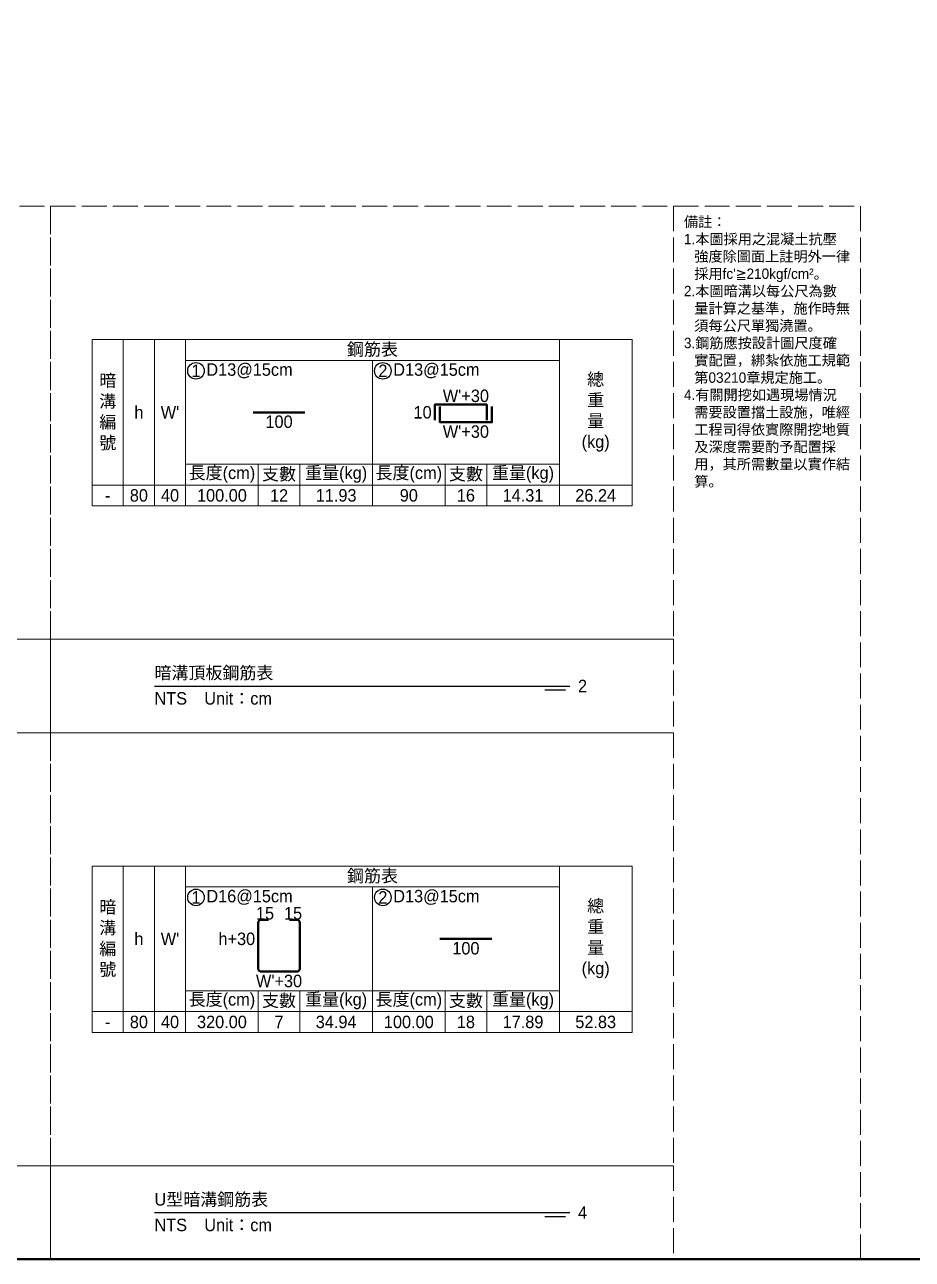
# Model space of a CAD drawing. Extents: x -3420 to 2030, y -3892 to 566.
# Drawn here: x -1282 to -855, y -3892 to -3298 of the extents above; entities that cross this region are included whole.
import ezdxf

# ---------------------------------------------------------------- set-up
doc = ezdxf.new("R2010")
doc.units = 0
doc.header["$MEASUREMENT"] = 0
doc.linetypes.add('ACAD_ISO02W100', pattern=[15, 12, -3])
for name, color, linetype, lineweight in [('一、1.基本-圖框', 7, 'Continuous', 20), ('一、3.基本-變更', 1, 'Continuous', 50), ('二、5.繪圖-鋼筋', 60, 'Continuous', 50)]:
    doc.layers.add(name, color=color, linetype=linetype, lineweight=lineweight)
doc.layers.add('一、4.基本-隱藏', color=9, linetype='ACAD_ISO02W100', lineweight=20, plot=False)
doc.layers.add('三、1.文字-說明文字', color=2, linetype='Continuous')
doc.layers.add('三、3.文字-註解文字', color=2, linetype='Continuous')
doc.styles.add('次圖名(詳圖)', font='MS PGothic.ttf', dxfattribs={"height": 6})
doc.styles.add('註解文字(詳圖)', font='MS PGothic.ttf', dxfattribs={"height": 5})

msp = doc.modelspace()

# ---------------------------------------------------------------- linework, layer by layer
at = {"layer": '一、1.基本-圖框'}
for points in [[(-1250, -3519.25), (-1235, -3519.25), (-1235, -3449.25), (-1250, -3449.25)], [(-1235, -3519.25), (-1220, -3519.25), (-1220, -3449.25), (-1235, -3449.25)], [(-1220, -3519.25), (-1205, -3519.25), (-1205, -3449.25), (-1220, -3449.25)], [(-1205, -3459.25), (-1025, -3459.25), (-1025, -3449.25), (-1205, -3449.25)], [(-990, -3519.25), (-1025, -3519.25), (-1025, -3449.25), (-990, -3449.25)], [(-1205, -3459.25), (-1115, -3459.25), (-1115, -3509.25), (-1205, -3509.25)], [(-1115, -3459.25), (-1025, -3459.25), (-1025, -3509.25), (-1115, -3509.25)], [(-1205, -3509.25), (-1170, -3509.25), (-1170, -3519.25), (-1205, -3519.25)], [(-1170, -3509.25), (-1150, -3509.25), (-1150, -3519.25), (-1170, -3519.25)], [(-1150, -3509.25), (-1115, -3509.25), (-1115, -3519.25), (-1150, -3519.25)], [(-1115, -3509.25), (-1080, -3509.25), (-1080, -3519.25), (-1115, -3519.25)], [(-1080, -3509.25), (-1060, -3509.25), (-1060, -3519.25), (-1080, -3519.25)], [(-1060, -3509.25), (-1025, -3509.25), (-1025, -3519.25), (-1060, -3519.25)], [(-1250, -3519.25), (-1235, -3519.25), (-1235, -3529.25), (-1250, -3529.25)], [(-1235, -3519.25), (-1220, -3519.25), (-1220, -3529.25), (-1235, -3529.25)], [(-1220, -3519.25), (-1205, -3519.25), (-1205, -3529.25), (-1220, -3529.25)], [(-1205, -3519.25), (-1170, -3519.25), (-1170, -3529.25), (-1205, -3529.25)], [(-1170, -3519.25), (-1150, -3519.25), (-1150, -3529.25), (-1170, -3529.25)], [(-1150, -3519.25), (-1115, -3519.25), (-1115, -3529.25), (-1150, -3529.25)], [(-1115, -3519.25), (-1080, -3519.25), (-1080, -3529.25), (-1115, -3529.25)], [(-1080, -3519.25), (-1060, -3519.25), (-1060, -3529.25), (-1080, -3529.25)], [(-1060, -3519.25), (-1025, -3519.25), (-1025, -3529.25), (-1060, -3529.25)], [(-1025, -3519.25), (-990, -3519.25), (-990, -3529.25), (-1025, -3529.25)], [(-1250, -3772.75), (-1235, -3772.75), (-1235, -3702.75), (-1250, -3702.75)], [(-1235, -3772.75), (-1220, -3772.75), (-1220, -3702.75), (-1235, -3702.75)], [(-1220, -3772.75), (-1205, -3772.75), (-1205, -3702.75), (-1220, -3702.75)], [(-1205, -3712.75), (-1025, -3712.75), (-1025, -3702.75), (-1205, -3702.75)], [(-990, -3772.75), (-1025, -3772.75), (-1025, -3702.75), (-990, -3702.75)], [(-1205, -3712.75), (-1115, -3712.75), (-1115, -3762.75), (-1205, -3762.75)], [(-1115, -3712.75), (-1025, -3712.75), (-1025, -3762.75), (-1115, -3762.75)], [(-1205, -3762.75), (-1170, -3762.75), (-1170, -3772.75), (-1205, -3772.75)], [(-1170, -3762.75), (-1150, -3762.75), (-1150, -3772.75), (-1170, -3772.75)], [(-1150, -3762.75), (-1115, -3762.75), (-1115, -3772.75), (-1150, -3772.75)], [(-1115, -3762.75), (-1080, -3762.75), (-1080, -3772.75), (-1115, -3772.75)], [(-1080, -3762.75), (-1060, -3762.75), (-1060, -3772.75), (-1080, -3772.75)], [(-1060, -3762.75), (-1025, -3762.75), (-1025, -3772.75), (-1060, -3772.75)], [(-1250, -3772.75), (-1235, -3772.75), (-1235, -3782.75), (-1250, -3782.75)], [(-1235, -3772.75), (-1220, -3772.75), (-1220, -3782.75), (-1235, -3782.75)], [(-1220, -3772.75), (-1205, -3772.75), (-1205, -3782.75), (-1220, -3782.75)], [(-1205, -3772.75), (-1170, -3772.75), (-1170, -3782.75), (-1205, -3782.75)], [(-1170, -3772.75), (-1150, -3772.75), (-1150, -3782.75), (-1170, -3782.75)], [(-1150, -3772.75), (-1115, -3772.75), (-1115, -3782.75), (-1150, -3782.75)], [(-1115, -3772.75), (-1080, -3772.75), (-1080, -3782.75), (-1115, -3782.75)], [(-1080, -3772.75), (-1060, -3772.75), (-1060, -3782.75), (-1080, -3782.75)], [(-1060, -3772.75), (-1025, -3772.75), (-1025, -3782.75), (-1060, -3782.75)], [(-1025, -3772.75), (-990, -3772.75), (-990, -3782.75), (-1025, -3782.75)]]:
    msp.add_lwpolyline(points, close=True, dxfattribs=at)
at = {"layer": '一、3.基本-變更'}
msp.add_lwpolyline([(-3420, -2778), (0, -2778), (0, -3892), (-3420, -3892)], close=True, dxfattribs=at)
at = {"layer": '一、4.基本-隱藏'}
for points in [[(-1660, -3385), (-880, -3385), (-880, -3892), (-1660, -3892)], [(-1660, -3385), (-1270, -3385), (-1270, -3593.5), (-1660, -3593.5)], [(-1270, -3385), (-970, -3385), (-970, -3593.5), (-1270, -3593.5)], [(-1660, -3593.5), (-1270, -3593.5), (-1270, -3638.5), (-1660, -3638.5)], [(-1270, -3593.5), (-970, -3593.5), (-970, -3638.5), (-1270, -3638.5)], [(-1660, -3638.5), (-1270, -3638.5), (-1270, -3847), (-1660, -3847)], [(-1270, -3638.5), (-970, -3638.5), (-970, -3847), (-1270, -3847)], [(-1660, -3847), (-1270, -3847), (-1270, -3892), (-1660, -3892)], [(-1270, -3847), (-970, -3847), (-970, -3892), (-1270, -3892)]]:
    msp.add_lwpolyline(points, close=True, dxfattribs=at)
msp.add_lwpolyline([(-1660, -3892), (-880, -3892)], dxfattribs=at)
at = {"layer": '三、3.文字-註解文字'}
for points in [[(-1220, -3616), (-1020, -3616)], [(-1022, -3618), (-1032, -3618)], [(-1220, -3869.5), (-1020, -3869.5)], [(-1022, -3871.5), (-1032, -3871.5)]]:
    msp.add_lwpolyline(points, dxfattribs=at)
for centre in [(-1200, -3464.25), (-1110, -3464.25), (-1200, -3717.75), (-1110, -3717.75)]:
    msp.add_circle(centre, 4, dxfattribs=at)
at = {"layer": '二、5.繪圖-鋼筋'}
for points in [[(-1085, -3488), (-1085, -3480.5), (-1060, -3480.5), (-1060, -3488)], [(-1082.5, -3481.5), (-1082.5, -3489), (-1057.5, -3489), (-1057.5, -3481.5)], [(-1172.5, -3484.25), (-1147.5, -3484.25)], [(-1082.5, -3737.75), (-1057.5, -3737.75)]]:
    msp.add_lwpolyline(points, dxfattribs=at)
msp.add_lwpolyline([(-1165, -3728.5), (-1168.5, -3728.5, 0.4142136), (-1170, -3730), (-1170, -3752, 0.4142136), (-1168.5, -3753.5), (-1151.5, -3753.5, 0.4142136), (-1150, -3752), (-1150, -3730, 0.4142136), (-1151.5, -3728.5), (-1155, -3728.5)], format="xyb", dxfattribs=at)

# ---------------------------------------------------------------- texts
at = {"layer": '一、1.基本-圖框', "char_height": 6, "attachment_point": 5, "style": '註解文字(詳圖)'}
for s, width, insert in [('{\\fMS PGothic|b0|i0|c128|p34;鋼筋表}', 94.24964, (-1115, -3454.25)), ('暗{\\fMS PGothic|b0|i0|c128|p34;溝編號}', 12.98354, (-1242.5, -3484.25)), ('{\\fMS PGothic|b0|i0|c128|p34;總重量(kg)}', 6, (-1007.5, -3484.25)), ('{\\fMS PGothic|b0|i0|c128|p34;h}', 12.98354, (-1227.5, -3484.25)), ("W'", 22.32258, (-1212.5, -3484.25)), ('{\\fMS PGothic|b0|i0|c128|p34;長度(cm)}', 35.02324, (-1187.5, -3514.25)), ('{\\fMS PGothic|b0|i0|c128|p34;支數}', 19.27354, (-1160, -3514.25)), ('{\\fMS PGothic|b0|i0|c128|p34;重量(kg)}', 30.27214, (-1132.5, -3514.25)), ('{\\fMS PGothic|b0|i0|c128|p34;長度(cm)}', 35.02324, (-1097.5, -3514.25)), ('{\\fMS PGothic|b0|i0|c128|p34;支數}', 19.27354, (-1070, -3514.25)), ('{\\fMS PGothic|b0|i0|c128|p34;重量(kg)}', 30.27214, (-1042.5, -3514.25)), ('{\\fMS PGothic|b0|i0|c128|p34;鋼筋表}', 94.24964, (-1115, -3707.75)), ('暗{\\fMS PGothic|b0|i0|c128|p34;溝編號}', 12.98354, (-1242.5, -3737.75)), ('{\\fMS PGothic|b0|i0|c128|p34;總重量(kg)}', 6, (-1007.5, -3737.75)), ('{\\fMS PGothic|b0|i0|c128|p34;h}', 12.98354, (-1227.5, -3737.75)), ("W'", 22.32258, (-1212.5, -3737.75)), ('{\\fMS PGothic|b0|i0|c128|p34;長度(cm)}', 35.02324, (-1187.5, -3767.75)), ('{\\fMS PGothic|b0|i0|c128|p34;支數}', 19.27354, (-1160, -3767.75)), ('{\\fMS PGothic|b0|i0|c128|p34;重量(kg)}', 30.27214, (-1132.5, -3767.75)), ('{\\fMS PGothic|b0|i0|c128|p34;長度(cm)}', 35.02324, (-1097.5, -3767.75)), ('{\\fMS PGothic|b0|i0|c128|p34;支數}', 19.27354, (-1070, -3767.75)), ('{\\fMS PGothic|b0|i0|c128|p34;重量(kg)}', 30.27214, (-1042.5, -3767.75))]:
    msp.add_mtext_dynamic_manual_height_columns(s, width=width, gutter_width=30, heights=[0], dxfattribs=dict(at, insert=insert))
at = {"layer": '三、1.文字-說明文字', "insert": (-965, -3390), "char_height": 5, "attachment_point": 1, "style": '註解文字(詳圖)'}
msp.add_mtext_dynamic_manual_height_columns("{\\fMS PGothic|b0|i0|c128|p34;備註：\\P\\pi-5,l5;1.本圖採用之混凝土抗壓強度除圖面上註明外一律採用fc'≧210kgf/cm²。\\P2.本圖暗溝以每公尺為數量計算之基準，施作時無須每公尺單獨澆置。\\P3.鋼筋應按設計圖尺度確實配置，綁紮依施工規範第03210章規定施工。\\P4.有關開挖如遇現場情況需要設置擋土設施，唯經工程司得依實際開挖地質及深度需要酌予配置採用，其所需數量以實作結算。}", width=80, gutter_width=30, heights=[0], dxfattribs=at)
at = {"layer": '三、3.文字-註解文字', "char_height": 6}
for s, width, gutter_width, insert, attachment_point, style in [('1', 8.38231, 30, (-1200, -3464.25), 5, '註解文字(詳圖)'), ('D13@15cm', 6.06582, 30, (-1195, -3464.25), 4, '註解文字(詳圖)'), ('2', 8.38231, 30, (-1110, -3464.25), 5, '註解文字(詳圖)'), ('{\\fMS PGothic|b0|i0|c128|p34;D1}3{\\fMS PGothic|b0|i0|c128|p34;@}1{\\fMS PGothic|b0|i0|c128|p34;5cm}', 6.06582, 30, (-1105, -3464.25), 4, '註解文字(詳圖)'), ('-', 9.06048, 30, (-1242.5, -3524.25), 5, '註解文字(詳圖)'), ('80', 9.06048, 30, (-1227.5, -3524.25), 5, '註解文字(詳圖)'), ('40', 9.06048, 30, (-1212.5, -3524.25), 5, '註解文字(詳圖)'), ('100.00', 9.06048, 30, (-1187.5, -3524.25), 5, '註解文字(詳圖)'), ('12', 9.06048, 30, (-1160, -3524.25), 5, '註解文字(詳圖)'), ('11.93', 9.06048, 30, (-1132.5, -3524.25), 5, '註解文字(詳圖)'), ('90', 9.06048, 30, (-1097.5, -3524.25), 5, '註解文字(詳圖)'), ('16', 9.06048, 30, (-1070, -3524.25), 5, '註解文字(詳圖)'), ('14.31', 9.06048, 30, (-1042.5, -3524.25), 5, '註解文字(詳圖)'), ('26.24', 9.06048, 30, (-1007.5, -3524.25), 5, '註解文字(詳圖)'), ('暗{\\fMS PGothic|b0|i0|c128|p34;溝}頂板鋼筋表', 134.12151, 15, (-1220, -3610), 4, '次圖名(詳圖)'), ('2', 3, 15, (-1016, -3616), 4, '次圖名(詳圖)'), ('NTS{\\fMS PGothic|b0|i0|c128|p34;^IUnit：cm}', 136.03259, 15, (-1220, -3622), 4, '次圖名(詳圖)'), ('1', 8.38231, 30, (-1200, -3717.75), 5, '註解文字(詳圖)'), ('{\\fMS PGothic|b0|i0|c128|p34;D1}6{\\fMS PGothic|b0|i0|c128|p34;@15cm}', 6.06582, 30, (-1195, -3717.75), 4, '註解文字(詳圖)'), ('2', 8.38231, 30, (-1110, -3717.75), 5, '註解文字(詳圖)'), ('{\\fMS PGothic|b0|i0|c128|p34;D1}3{\\fMS PGothic|b0|i0|c128|p34;@}1{\\fMS PGothic|b0|i0|c128|p34;5cm}', 6.06582, 30, (-1105, -3717.75), 4, '註解文字(詳圖)'), ('-', 9.06048, 30, (-1242.5, -3777.75), 5, '註解文字(詳圖)'), ('80', 9.06048, 30, (-1227.5, -3777.75), 5, '註解文字(詳圖)'), ('40', 9.06048, 30, (-1212.5, -3777.75), 5, '註解文字(詳圖)'), ('320.00', 9.06048, 30, (-1187.5, -3777.75), 5, '註解文字(詳圖)'), ('7', 9.06048, 30, (-1160, -3777.75), 5, '註解文字(詳圖)'), ('34.94', 9.06048, 30, (-1132.5, -3777.75), 5, '註解文字(詳圖)'), ('{\\fMS PGothic|b0|i0|c128|p34;100}.00', 9.06048, 30, (-1097.5, -3777.75), 5, '註解文字(詳圖)'), ('18', 9.06048, 30, (-1070, -3777.75), 5, '註解文字(詳圖)'), ('17.89', 9.06048, 30, (-1042.5, -3777.75), 5, '註解文字(詳圖)'), ('52.83', 9.06048, 30, (-1007.5, -3777.75), 5, '註解文字(詳圖)'), ('U型暗溝鋼筋表', 134.12151, 15, (-1220, -3863.5), 4, '次圖名(詳圖)'), ('4', 3, 15, (-1016, -3869.5), 4, '次圖名(詳圖)'), ('NTS{\\fMS PGothic|b0|i0|c128|p34;^IUnit：cm}', 136.03259, 15, (-1220, -3875.5), 4, '次圖名(詳圖)')]:
    msp.add_mtext_dynamic_manual_height_columns(s, width=width, gutter_width=gutter_width, heights=[0], dxfattribs=dict(at, insert=insert, attachment_point=attachment_point, style=style))
at = {"layer": '二、5.繪圖-鋼筋', "char_height": 6, "style": '註解文字(詳圖)'}
for s, width, insert, attachment_point in [("{\\fMS PGothic|b0|i0|c128|p34;W'}+3{\\fMS PGothic|b0|i0|c128|p34;0}", 3.56631, (-1070, -3473.277), 2), ('{\\fMS PGothic|b0|i0|c128|p34;10}', 8.87231, (-1086.5, -3484.25), 6), ('100', 3.56631, (-1160, -3485.75), 2), ("{\\fMS PGothic|b0|i0|c128|p34;W'}+3{\\fMS PGothic|b0|i0|c128|p34;0}", 3.56631, (-1070, -3490.5), 2), ('15', 8.87231, (-1166.75, -3728.5), 8), ('15', 8.87231, (-1153.25, -3728.5), 8), ('{\\fMS PGothic|b0|i0|c128|p34;h+}3{\\fMS PGothic|b0|i0|c128|p34;0}', 8.87231, (-1171.5, -3737.75), 6), ('100', 3.56631, (-1070, -3739.25), 2), ("{\\fMS PGothic|b0|i0|c128|p34;W'+}3{\\fMS PGothic|b0|i0|c128|p34;0}", 3.56631, (-1160, -3755), 2)]:
    msp.add_mtext_dynamic_manual_height_columns(s, width=width, gutter_width=30, heights=[0], dxfattribs=dict(at, insert=insert, attachment_point=attachment_point))

doc.saveas('drawing.dxf')
